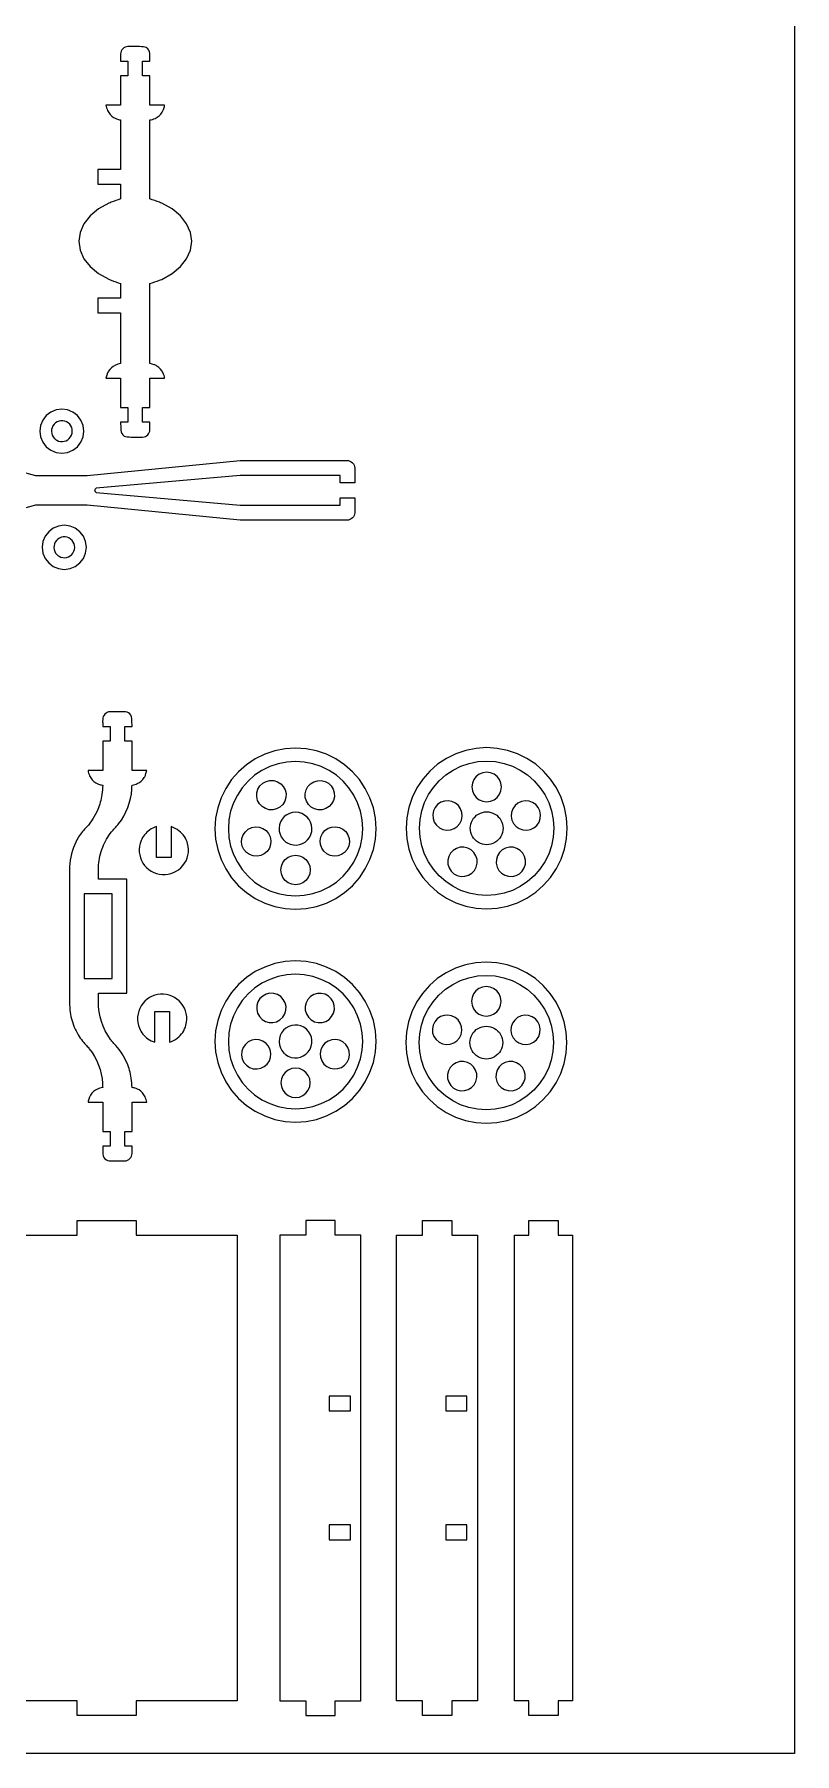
# Model space of a CAD drawing. Extents: x -337 to 591, y -404 to 887.
# Drawn here: x 280 to 591, y -404 to 299 of the extents above; entities that cross this region are included whole.
import ezdxf

# ---------------------------------------------------------------- set-up
doc = ezdxf.new("R2010")
doc.units = 0
doc.header["$MEASUREMENT"] = 0
doc.layers.get('0').update_dxf_attribs({"linetype": 'CONTINUOUS'})
doc.layers.add('ENGRAVE', color=1, linetype='CONTINUOUS')
doc.layers.add('LAYER_1', color=18, linetype='CONTINUOUS')

msp = doc.modelspace()

# ---------------------------------------------------------------- linework, layer by layer
msp.add_lwpolyline([(-337.17, -403.68), (-337.17, 886.75), (591.17, 886.75), (591.17, -403.68)], close=True)
at = {"layer": 'ENGRAVE'}
for points in [[(373.2, -49.22), (376.43, -50.81), (379.83, -51.97), (383.36, -52.67), (386.95, -52.9), (390.54, -52.67), (394.07, -51.97), (397.47, -50.81), (400.7, -49.22), (403.69, -47.22), (406.39, -44.85), (408.76, -42.15), (410.76, -39.16), (412.35, -35.93), (413.51, -32.52), (414.21, -29), (414.45, -25.41), (414.21, -21.82), (413.51, -18.29), (412.35, -14.89), (410.76, -11.66), (408.76, -8.67), (406.39, -5.96), (403.69, -3.59), (400.7, -1.59), (397.47, 0), (394.07, 1.15), (390.54, 1.85), (386.95, 2.09), (383.36, 1.85), (379.83, 1.15), (376.43, 0), (373.2, -1.59), (370.21, -3.59), (367.51, -5.96), (365.14, -8.67), (363.14, -11.66), (361.55, -14.89), (360.39, -18.29), (359.69, -21.82), (359.45, -25.41), (359.69, -29), (360.39, -32.52), (361.55, -35.93), (363.14, -39.16), (365.14, -42.15), (367.51, -44.85), (370.21, -47.22)], [(448.42, -47.06), (445.71, -44.69), (443.34, -41.99), (441.34, -39), (439.75, -35.77), (438.6, -32.37), (437.89, -28.84), (437.66, -25.25), (437.89, -21.66), (438.6, -18.13), (439.75, -14.73), (441.34, -11.5), (443.34, -8.51), (445.71, -5.81), (448.42, -3.44), (451.41, -1.44), (454.63, 0.15), (458.04, 1.31), (461.57, 2.01), (465.15, 2.25), (468.74, 2.01), (472.27, 1.31), (475.68, 0.15), (478.9, -1.44), (481.89, -3.44), (484.6, -5.81), (486.97, -8.51), (488.97, -11.5), (490.56, -14.73), (491.71, -18.13), (492.42, -21.66), (492.65, -25.25), (492.42, -28.84), (491.71, -32.37), (490.56, -35.77), (488.97, -39), (486.97, -41.99), (484.6, -44.69), (481.89, -47.06), (478.9, -49.06), (475.68, -50.65), (472.27, -51.81), (468.74, -52.51), (465.15, -52.75), (461.57, -52.51), (458.04, -51.81), (454.63, -50.65), (451.41, -49.06)], [(370.21, -134.25), (373.2, -136.25), (376.43, -137.84), (379.83, -138.99), (383.36, -139.7), (386.95, -139.93), (390.54, -139.7), (394.07, -138.99), (397.47, -137.84), (400.7, -136.25), (403.69, -134.25), (406.39, -131.88), (408.76, -129.17), (410.76, -126.18), (412.35, -122.96), (413.51, -119.55), (414.21, -116.02), (414.45, -112.44), (414.21, -108.85), (413.51, -105.32), (412.35, -101.91), (410.76, -98.69), (408.76, -95.7), (406.39, -92.99), (403.69, -90.62), (400.7, -88.62), (397.47, -87.03), (394.07, -85.88), (390.54, -85.17), (386.95, -84.94), (383.36, -85.17), (379.83, -85.88), (376.43, -87.03), (373.2, -88.62), (370.21, -90.62), (367.51, -92.99), (365.14, -95.7), (363.14, -98.69), (361.55, -101.91), (360.39, -105.32), (359.69, -108.85), (359.45, -112.44), (359.69, -116.02), (360.39, -119.55), (361.55, -122.96), (363.14, -126.18), (365.14, -129.17), (367.51, -131.88)], [(451.27, -136.72), (448.28, -134.72), (445.57, -132.35), (443.2, -129.65), (441.2, -126.66), (439.61, -123.43), (438.45, -120.03), (437.75, -116.5), (437.52, -112.91), (437.75, -109.32), (438.45, -105.79), (439.61, -102.39), (441.2, -99.16), (443.2, -96.17), (445.57, -93.47), (448.28, -91.09), (451.27, -89.1), (454.49, -87.51), (457.9, -86.35), (461.42, -85.65), (465.01, -85.41), (468.6, -85.65), (472.13, -86.35), (475.54, -87.51), (478.76, -89.1), (481.75, -91.09), (484.46, -93.47), (486.83, -96.17), (488.83, -99.16), (490.42, -102.39), (491.57, -105.79), (492.27, -109.32), (492.51, -112.91), (492.27, -116.5), (491.57, -120.03), (490.42, -123.43), (488.83, -126.66), (486.83, -129.65), (484.46, -132.35), (481.75, -134.72), (478.76, -136.72), (475.54, -138.31), (472.13, -139.47), (468.6, -140.17), (465.01, -140.41), (461.42, -140.17), (457.9, -139.47), (454.49, -138.31)]]:
    msp.add_lwpolyline(points, close=True, dxfattribs=at)
at = {"layer": 'LAYER_1'}
for points in [[(327.38, 140.77), (324.38, 140.77), (324.38, 146.77), (327.38, 146.77), (327.38, 158.77), (333.38, 158.77, 0.065228), (332.73, 160.94, 0.148337), (330.25, 163.79, 0.0567), (329.07, 164.35, 0.042505), (327.38, 164.77), (327.38, 197.49, -0.003944), (331.24, 198.87, 0.023671), (332.19, 199.25), (336.4, 201.59), (339.84, 204.44), (342.4, 207.67), (343.98, 211.17), (344.51, 214.81), (343.98, 218.45), (342.4, 221.95), (339.84, 225.19), (336.4, 228.03), (332.19, 230.37, 0.023671), (331.24, 230.76, -0.003944), (327.38, 232.13), (327.38, 264.43, 0.065228), (329.55, 265.08, 0.148337), (332.39, 267.56, 0.0567), (332.96, 268.74, 0.042505), (333.38, 270.43), (327.38, 270.43), (327.38, 282.43), (324.38, 282.43), (324.38, 288.43), (327.38, 288.43, 0.006529), (327.34, 291.58, 0.260864), (325.88, 294.03, 0.118127), (324.75, 294.36, 0.021662), (318.39, 294.43, 0.190424), (316.29, 293.52, 0.190352), (315.39, 291.43, 0.012268), (315.38, 289.93, -0.004089), (315.39, 288.43), (318.39, 288.43), (318.39, 282.43), (315.39, 282.43), (315.39, 270.43), (309.39, 270.43, 0.065228), (310.04, 268.26, 0.148337), (312.52, 265.42, 0.0567), (313.7, 264.86, 0.042505), (315.39, 264.43), (315.39, 244.13), (306.05, 244.13), (306.05, 238.13), (315.39, 238.13), (315.39, 232.13, -0.00393), (311.53, 230.75, 0.023583), (310.58, 230.37), (306.37, 228.02), (302.92, 225.18), (300.36, 221.94), (298.79, 218.45), (298.26, 214.81), (298.79, 211.18), (300.36, 207.68), (302.92, 204.45), (306.37, 201.61), (310.58, 199.26, 0.023583), (311.53, 198.87, -0.00393), (315.39, 197.49), (315.39, 191.49), (306.05, 191.49), (306.05, 185.49), (315.39, 185.49), (315.39, 164.77, 0.065228), (313.22, 164.12, 0.148337), (310.38, 161.64, 0.0567), (309.81, 160.46, 0.042505), (309.39, 158.77), (315.39, 158.77), (315.39, 146.77), (318.39, 146.77), (318.39, 140.77), (315.39, 140.77, 0.006529), (315.43, 137.63, 0.260864), (316.89, 135.18, 0.118127), (318.02, 134.84, 0.021662), (324.38, 134.77, 0.190424), (326.47, 135.68, 0.190352), (327.38, 137.77, 0.012268), (327.39, 139.27, -0.004089)], [(289.22, 133.47, 0.936602), (293.94, 140.53, 0.936602), (288.34, 134.14, 0.032737), (288.76, 133.78, 0.032737)], [(290.2, 85.97, 0.936602), (294.92, 93.03, 0.936602), (289.32, 86.65, 0.032737), (289.74, 86.28, 0.032737)], [(320.04, -155.27), (317.04, -155.27), (317.04, -149.27), (320.04, -149.27), (320.04, -137.27), (326.04, -137.27, 0.065228), (325.38, -135.1, 0.148337), (322.9, -132.26, 0.0567), (321.72, -131.69, 0.042505), (320.04, -131.27, 0.026399), (319.69, -127.38, 0.064422), (318, -121.3, 0.082666), (313.47, -114.13, 0.005773), (312.33, -112.89, -0.027956), (311.26, -111.6, -0.16647), (306.31, -96.17, -0.005228), (306.36, -94.44, 0.010117), (306.39, -92.72), (317.98, -92.72), (317.98, -46.09), (306.39, -46.09, 0.009072), (306.33, -42.75, -0.037192), (306.46, -39.42, -0.074367), (308.41, -32.13, -0.077224), (312.29, -25.99, -0.012509), (313.44, -24.73, 0.02617), (314.56, -23.45, 0.149562), (319.97, -9.32, 0.012372), (320.01, -8.47, -0.004124), (320.04, -7.61, 0.065228), (322.2, -6.96, 0.148337), (325.05, -4.48, 0.0567), (325.61, -3.3, 0.042505), (326.04, -1.61), (320.04, -1.61), (320.04, 10.39), (317.04, 10.39), (317.04, 16.39), (320.04, 16.39, 0.006529), (320, 19.53, 0.260864), (318.54, 21.98, 0.118127), (317.4, 22.32, 0.021662), (311.04, 22.39, 0.190424), (308.95, 21.48, 0.190352), (308.04, 19.39, 0.012268), (308.03, 17.89, -0.004089), (308.04, 16.39), (311.04, 16.39), (311.04, 10.39), (308.04, 10.39), (308.04, -1.61), (302.04, -1.61, 0.065228), (302.7, -3.78, 0.148337), (305.18, -6.62, 0.0567), (306.36, -7.19, 0.042505), (308.04, -7.61, -0.026399), (307.7, -11.5, -0.064422), (306.01, -17.58, -0.082666), (301.47, -24.75, -0.018345), (300.88, -25.37, 0.022041), (300.29, -25.99, 0.061507), (297.17, -30.65, 0.107635), (294.47, -41.02, 0.01196), (294.46, -41.84, -0.002886), (294.46, -42.66, 0.000825), (294.42, -69.44, 0.000825), (294.46, -96.22, 0.033004), (294.76, -100.5, 0.075197), (296.78, -107.37, 0.033003), (298.44, -110.4, 0.036703), (300.29, -112.89, 0.013791), (301.45, -114.15, -0.026597), (302.57, -115.44, -0.149562), (307.98, -129.56, -0.012372), (308.02, -130.42, 0.004124), (308.04, -131.27, 0.065228), (305.87, -131.92, 0.148337), (303.03, -134.4, 0.0567), (302.47, -135.58, 0.042505), (302.04, -137.27), (308.04, -137.27), (308.04, -149.27), (311.04, -149.27), (311.04, -155.27), (308.04, -155.27, 0.006529), (308.08, -158.41, 0.260864), (309.54, -160.87, 0.118127), (310.68, -161.2, 0.021662), (317.04, -161.27, 0.190424), (319.13, -160.36, 0.190352), (320.04, -158.27, 0.012268), (320.05, -156.77, -0.004089)], [(383.59, -31.23, 0.967799), (390.68, -19.82, 0.967799), (382.86, -30.74, 0.016364), (383.22, -31, 0.016364)], [(336.06, -24.55), (336.06, -37.13), (330.06, -37.13), (330.06, -24.54, 0.069827), (327.23, -25.97, 0.143963), (323.74, -30.28, 0.513852), (332.4, -44.2, 0.513741), (342.79, -31.53, 0.165644), (339.25, -26.25, 0.081484)], [(329.37, -112.76), (329.37, -100.17), (335.37, -100.17), (335.37, -112.76, 0.081484), (338.57, -111.06, 0.165644), (342.11, -105.78, 0.513741), (331.71, -93.1, 0.513852), (323.06, -107.03, 0.143963), (326.54, -111.34, 0.069827)], [(382.86, -117.77, 0.967799), (391.38, -107.38, 0.967799), (382.2, -117.19, 0.016364), (382.52, -117.49, 0.016364)]]:
    msp.add_lwpolyline(points, format="xyb", close=True, dxfattribs=at)
for points in [[(286.84, 129.34), (289.01, 128.44), (291.35, 128.13), (293.68, 128.44), (295.86, 129.34), (297.73, 130.77), (299.16, 132.64), (300.06, 134.82), (300.37, 137.15), (300.06, 139.49), (299.16, 141.66), (297.73, 143.53), (295.86, 144.97), (293.68, 145.87), (291.35, 146.18), (289.01, 145.87), (286.84, 144.97), (284.97, 143.53), (283.53, 141.66), (282.63, 139.49), (282.32, 137.15), (282.63, 134.82), (283.53, 132.64), (284.97, 130.77)], [(287.82, 81.84), (289.99, 80.94), (292.33, 80.63), (294.67, 80.94), (296.84, 81.84), (298.71, 83.27), (300.14, 85.14), (301.05, 87.32), (301.35, 89.66), (301.05, 91.99), (300.14, 94.17), (298.71, 96.04), (296.84, 97.47), (294.67, 98.37), (292.33, 98.68), (289.99, 98.37), (287.82, 97.47), (285.95, 96.04), (284.52, 94.17), (283.61, 91.99), (283.31, 89.66), (283.61, 87.32), (284.52, 85.14), (285.95, 83.27)], [(370.47, -53.96), (374.33, -55.87), (378.42, -57.25), (382.65, -58.09), (386.95, -58.38), (391.25, -58.09), (395.48, -57.25), (399.57, -55.87), (403.43, -53.96), (407.02, -51.56), (410.26, -48.72), (413.11, -45.48), (415.5, -41.89), (417.41, -38.02), (418.8, -33.94), (419.64, -29.71), (419.92, -25.41), (419.64, -21.1), (418.8, -16.87), (417.41, -12.79), (415.5, -8.92), (413.11, -5.34), (410.26, -2.1), (407.02, 0.75), (403.43, 3.14), (399.57, 5.05), (395.48, 6.44), (391.25, 7.28), (386.95, 7.56), (382.65, 7.28), (378.42, 6.44), (374.33, 5.05), (370.47, 3.14), (366.88, 0.75), (363.64, -2.1), (360.79, -5.34), (358.4, -8.92), (356.49, -12.79), (355.11, -16.87), (354.26, -21.1), (353.98, -25.41), (354.26, -29.71), (355.11, -33.94), (356.49, -38.02), (358.4, -41.89), (360.79, -45.48), (363.64, -48.72), (366.88, -51.56)], [(448.67, -53.8), (452.54, -55.71), (456.62, -57.1), (460.85, -57.94), (465.15, -58.22), (469.46, -57.94), (473.69, -57.1), (477.77, -55.71), (481.64, -53.8), (485.22, -51.41), (488.47, -48.56), (491.31, -45.32), (493.71, -41.73), (495.61, -37.87), (497, -33.78), (497.84, -29.55), (498.12, -25.25), (497.84, -20.95), (497, -16.72), (495.61, -12.63), (493.71, -8.77), (491.31, -5.18), (488.47, -1.94), (485.22, 0.91), (481.64, 3.3), (477.77, 5.21), (473.69, 6.6), (469.46, 7.44), (465.15, 7.72), (460.85, 7.44), (456.62, 6.6), (452.54, 5.21), (448.67, 3.3), (445.08, 0.91), (441.84, -1.94), (439, -5.18), (436.6, -8.77), (434.7, -12.63), (433.31, -16.72), (432.47, -20.95), (432.19, -25.25), (432.47, -29.55), (433.31, -33.78), (434.7, -37.87), (436.6, -41.73), (439, -45.32), (441.84, -48.56), (445.08, -51.41)], [(372.19, -15.22), (371.44, -13.84), (371.08, -12.31), (371.13, -10.74), (371.58, -9.23), (372.4, -7.9), (373.55, -6.82), (374.93, -6.08), (376.46, -5.72), (378.03, -5.76), (379.53, -6.21), (380.87, -7.04), (381.94, -8.18), (382.69, -9.56), (383.05, -11.09), (383, -12.66), (382.55, -14.17), (381.73, -15.5), (380.58, -16.58), (379.2, -17.32), (377.67, -17.69), (376.1, -17.64), (374.6, -17.19), (373.26, -16.36)], [(392.19, -15.51), (391.37, -14.17), (390.92, -12.67), (390.88, -11.1), (391.24, -9.57), (391.99, -8.19), (393.07, -7.05), (394.4, -6.23), (395.91, -5.78), (397.48, -5.73), (399.01, -6.1), (400.39, -6.84), (401.53, -7.92), (402.35, -9.26), (402.8, -10.77), (402.84, -12.34), (402.48, -13.86), (401.73, -15.24), (400.65, -16.39), (399.32, -17.21), (397.81, -17.66), (396.24, -17.7), (394.71, -17.34), (393.33, -16.59)], [(463.6, -14.16), (465.15, -14.37), (466.71, -14.16), (468.16, -13.56), (469.41, -12.6), (470.36, -11.36), (470.97, -9.91), (471.17, -8.35), (470.97, -6.79), (470.36, -5.34), (469.41, -4.1), (468.16, -3.14), (466.71, -2.54), (465.15, -2.33), (463.6, -2.54), (462.15, -3.14), (460.9, -4.1), (459.95, -5.34), (459.34, -6.79), (459.14, -8.35), (459.34, -9.91), (459.95, -11.36), (460.9, -12.6), (462.15, -13.56)], [(447.22, -25.72), (448.77, -26.01), (450.33, -25.89), (451.81, -25.36), (453.11, -24.48), (454.13, -23.28), (454.81, -21.87), (455.1, -20.32), (454.98, -18.76), (454.46, -17.28), (453.57, -15.98), (452.38, -14.96), (450.96, -14.28), (449.42, -13.99), (447.85, -14.11), (446.37, -14.63), (445.07, -15.52), (444.05, -16.71), (443.37, -18.13), (443.08, -19.67), (443.2, -21.24), (443.73, -22.72), (444.61, -24.02), (445.81, -25.04)], [(479.98, -25.91), (481.54, -26.04), (483.09, -25.75), (484.5, -25.07), (485.7, -24.05), (486.59, -22.76), (487.11, -21.28), (487.24, -19.71), (486.95, -18.17), (486.27, -16.75), (485.25, -15.56), (483.96, -14.67), (482.48, -14.14), (480.91, -14.02), (479.37, -14.31), (477.95, -14.98), (476.76, -16), (475.87, -17.3), (475.34, -18.78), (475.22, -20.34), (475.51, -21.89), (476.18, -23.3), (477.2, -24.5), (478.5, -25.39)], [(461.79, -31.07), (461.06, -30.58), (460.4, -30), (459.82, -29.34), (459.33, -28.61), (458.95, -27.82), (458.66, -26.99), (458.49, -26.13), (458.43, -25.25), (458.49, -24.37), (458.66, -23.51), (458.95, -22.68), (459.33, -21.89), (459.82, -21.16), (460.4, -20.5), (461.06, -19.92), (461.79, -19.43), (462.58, -19.04), (463.42, -18.76), (464.28, -18.59), (465.15, -18.53), (466.03, -18.59), (466.89, -18.76), (467.73, -19.04), (468.51, -19.43), (469.25, -19.92), (469.91, -20.5), (470.49, -21.16), (470.97, -21.89), (471.36, -22.68), (471.65, -23.51), (471.82, -24.37), (471.88, -25.25), (471.82, -26.13), (471.65, -26.99), (471.36, -27.82), (470.97, -28.61), (470.49, -29.34), (469.91, -30), (469.25, -30.58), (468.51, -31.07), (467.73, -31.46), (466.89, -31.74), (466.03, -31.91), (465.15, -31.97), (464.28, -31.91), (463.42, -31.74), (462.58, -31.46)], [(365.85, -33.94), (365.17, -32.53), (364.88, -30.98), (365, -29.42), (365.52, -27.94), (366.41, -26.64), (367.6, -25.62), (369.02, -24.94), (370.56, -24.65), (372.13, -24.77), (373.61, -25.29), (374.9, -26.18), (375.93, -27.37), (376.6, -28.79), (376.89, -30.33), (376.77, -31.9), (376.25, -33.38), (375.36, -34.68), (374.17, -35.7), (372.76, -36.38), (371.21, -36.66), (369.65, -36.54), (368.16, -36.02), (366.87, -35.14)], [(398.55, -34.66), (397.66, -33.36), (397.14, -31.88), (397.02, -30.32), (397.3, -28.77), (397.98, -27.35), (399, -26.16), (400.29, -25.27), (401.77, -24.75), (403.34, -24.62), (404.88, -24.91), (406.3, -25.58), (407.49, -26.6), (408.38, -27.9), (408.91, -29.38), (409.03, -30.94), (408.75, -32.49), (408.07, -33.91), (407.05, -35.1), (405.75, -35.99), (404.27, -36.51), (402.71, -36.64), (401.16, -36.35), (399.75, -35.68)], [(453.13, -44.58), (454.66, -44.94), (456.23, -44.9), (457.73, -44.44), (459.07, -43.62), (460.15, -42.48), (460.89, -41.09), (461.25, -39.57), (461.21, -38), (460.76, -36.49), (459.93, -35.16), (458.79, -34.08), (457.4, -33.33), (455.88, -32.97), (454.31, -33.02), (452.8, -33.47), (451.47, -34.3), (450.39, -35.44), (449.65, -36.82), (449.28, -38.35), (449.33, -39.92), (449.78, -41.42), (450.61, -42.76), (451.75, -43.84)], [(472.61, -44.43), (474.11, -44.88), (475.68, -44.92), (477.21, -44.56), (478.59, -43.81), (479.73, -42.73), (480.56, -41.4), (481, -39.89), (481.05, -38.32), (480.68, -36.79), (479.94, -35.41), (478.86, -34.27), (477.52, -33.45), (476.02, -33), (474.45, -32.96), (472.92, -33.32), (471.54, -34.07), (470.4, -35.15), (469.57, -36.48), (469.12, -37.99), (469.08, -39.56), (469.44, -41.09), (470.19, -42.47), (471.27, -43.61)], [(382.7, -46.56), (381.74, -45.32), (381.14, -43.86), (380.93, -42.31), (381.14, -40.75), (381.74, -39.3), (382.7, -38.05), (383.94, -37.1), (385.39, -36.5), (386.95, -36.29), (388.51, -36.5), (389.96, -37.1), (391.2, -38.05), (392.16, -39.3), (392.76, -40.75), (392.97, -42.31), (392.76, -43.86), (392.16, -45.32), (391.2, -46.56), (389.96, -47.52), (388.51, -48.12), (386.95, -48.32), (385.39, -48.12), (383.94, -47.52)], [(300.48, -86.7), (311.96, -86.7), (311.96, -52.11), (300.48, -52.11)], [(370.47, -140.99), (374.33, -142.89), (378.42, -144.28), (382.65, -145.12), (386.95, -145.4), (391.25, -145.12), (395.48, -144.28), (399.57, -142.89), (403.43, -140.99), (407.02, -138.59), (410.26, -135.75), (413.11, -132.51), (415.5, -128.92), (417.41, -125.05), (418.8, -120.97), (419.64, -116.74), (419.92, -112.44), (419.64, -108.13), (418.8, -103.9), (417.41, -99.82), (415.5, -95.95), (413.11, -92.37), (410.26, -89.12), (407.02, -86.28), (403.43, -83.88), (399.57, -81.98), (395.48, -80.59), (391.25, -79.75), (386.95, -79.47), (382.65, -79.75), (378.42, -80.59), (374.33, -81.98), (370.47, -83.88), (366.88, -86.28), (363.64, -89.12), (360.79, -92.37), (358.4, -95.95), (356.49, -99.82), (355.11, -103.9), (354.26, -108.13), (353.98, -112.44), (354.26, -116.74), (355.11, -120.97), (356.49, -125.05), (358.4, -128.92), (360.79, -132.51), (363.64, -135.75), (366.88, -138.59)], [(452.4, -143.37), (456.48, -144.75), (460.71, -145.6), (465.01, -145.88), (469.32, -145.6), (473.55, -144.75), (477.63, -143.37), (481.5, -141.46), (485.08, -139.06), (488.33, -136.22), (491.17, -132.98), (493.57, -129.39), (495.47, -125.53), (496.86, -121.44), (497.7, -117.21), (497.98, -112.91), (497.7, -108.61), (496.86, -104.38), (495.47, -100.29), (493.57, -96.42), (491.17, -92.84), (488.33, -89.6), (485.08, -86.75), (481.5, -84.36), (477.63, -82.45), (473.55, -81.06), (469.32, -80.22), (465.01, -79.94), (460.71, -80.22), (456.48, -81.06), (452.4, -82.45), (448.53, -84.36), (444.94, -86.75), (441.7, -89.6), (438.86, -92.84), (436.46, -96.42), (434.55, -100.29), (433.17, -104.38), (432.33, -108.61), (432.05, -112.91), (432.33, -117.21), (433.17, -121.44), (434.55, -125.53), (436.46, -129.39), (438.86, -132.98), (441.7, -136.22), (444.94, -139.06), (448.53, -141.46)], [(463.46, -101.82), (465.01, -102.02), (466.57, -101.82), (468.02, -101.22), (469.27, -100.26), (470.22, -99.02), (470.82, -97.57), (471.03, -96.01), (470.82, -94.45), (470.22, -93), (469.27, -91.75), (468.02, -90.8), (466.57, -90.2), (465.01, -89.99), (463.46, -90.2), (462.01, -90.8), (460.76, -91.75), (459.8, -93), (459.2, -94.45), (459, -96.01), (459.2, -97.57), (459.8, -99.02), (460.76, -100.26), (462.01, -101.22)], [(374.6, -104.21), (376.1, -104.67), (377.67, -104.71), (379.2, -104.35), (380.58, -103.61), (381.73, -102.53), (382.55, -101.19), (383, -99.69), (383.05, -98.12), (382.69, -96.59), (381.94, -95.21), (380.87, -94.07), (379.53, -93.24), (378.03, -92.79), (376.46, -92.74), (374.93, -93.1), (373.55, -93.85), (372.4, -94.93), (371.58, -96.26), (371.13, -97.77), (371.08, -99.34), (371.44, -100.86), (372.19, -102.25), (373.26, -103.39)], [(394.71, -104.37), (396.24, -104.73), (397.81, -104.69), (399.32, -104.24), (400.65, -103.41), (401.73, -102.27), (402.48, -100.89), (402.84, -99.36), (402.8, -97.79), (402.35, -96.29), (401.53, -94.95), (400.39, -93.87), (399.01, -93.13), (397.48, -92.76), (395.91, -92.81), (394.4, -93.25), (393.07, -94.08), (391.99, -95.22), (391.24, -96.6), (390.88, -98.13), (390.92, -99.7), (391.37, -101.2), (392.19, -102.54), (393.33, -103.62)], [(447.08, -113.38), (448.62, -113.67), (450.19, -113.54), (451.67, -113.02), (452.97, -112.14), (453.99, -110.94), (454.67, -109.53), (454.96, -107.98), (454.84, -106.42), (454.31, -104.94), (453.43, -103.64), (452.23, -102.62), (450.82, -101.94), (449.27, -101.65), (447.71, -101.77), (446.23, -102.29), (444.93, -103.18), (443.91, -104.37), (443.23, -105.79), (442.94, -107.33), (443.06, -108.9), (443.58, -110.38), (444.47, -111.68), (445.66, -112.7)], [(479.84, -113.57), (481.4, -113.69), (482.95, -113.41), (484.36, -112.73), (485.56, -111.71), (486.45, -110.42), (486.97, -108.94), (487.09, -107.37), (486.81, -105.83), (486.13, -104.41), (485.11, -103.22), (483.82, -102.33), (482.34, -101.8), (480.77, -101.68), (479.23, -101.96), (477.81, -102.64), (476.62, -103.66), (475.73, -104.96), (475.2, -106.44), (475.08, -108), (475.37, -109.55), (476.04, -110.96), (477.06, -112.16), (478.36, -113.05)], [(368.16, -123.05), (369.65, -123.57), (371.21, -123.69), (372.76, -123.4), (374.17, -122.73), (375.36, -121.7), (376.25, -120.41), (376.77, -118.93), (376.89, -117.36), (376.6, -115.82), (375.93, -114.4), (374.9, -113.21), (373.61, -112.32), (372.13, -111.8), (370.56, -111.68), (369.02, -111.97), (367.6, -112.65), (366.41, -113.67), (365.52, -114.96), (365, -116.45), (364.88, -118.01), (365.17, -119.55), (365.85, -120.97), (366.87, -122.16)], [(401.16, -123.38), (402.71, -123.67), (404.27, -123.54), (405.75, -123.02), (407.05, -122.13), (408.07, -120.93), (408.75, -119.52), (409.03, -117.97), (408.91, -116.41), (408.38, -114.93), (407.49, -113.63), (406.3, -112.61), (404.88, -111.94), (403.34, -111.65), (401.77, -111.77), (400.29, -112.3), (399, -113.19), (397.98, -114.38), (397.3, -115.8), (397.02, -117.34), (397.14, -118.91), (397.66, -120.39), (398.55, -121.68), (399.75, -122.7)], [(461.65, -118.73), (460.92, -118.24), (460.26, -117.66), (459.68, -117), (459.19, -116.27), (458.81, -115.48), (458.52, -114.65), (458.35, -113.79), (458.29, -112.91), (458.35, -112.03), (458.52, -111.17), (458.81, -110.34), (459.19, -109.55), (459.68, -108.82), (460.26, -108.16), (460.92, -107.58), (461.65, -107.09), (462.44, -106.7), (463.27, -106.42), (464.14, -106.25), (465.01, -106.19), (465.89, -106.25), (466.75, -106.42), (467.59, -106.7), (468.37, -107.09), (469.1, -107.58), (469.77, -108.16), (470.35, -108.82), (470.83, -109.55), (471.22, -110.34), (471.51, -111.17), (471.68, -112.03), (471.73, -112.91), (471.68, -113.79), (471.51, -114.65), (471.22, -115.48), (470.83, -116.27), (470.35, -117), (469.77, -117.66), (469.1, -118.24), (468.37, -118.73), (467.59, -119.12), (466.75, -119.4), (465.89, -119.57), (465.01, -119.63), (464.14, -119.57), (463.27, -119.4), (462.44, -119.12)], [(385.39, -135.15), (386.95, -135.35), (388.51, -135.15), (389.96, -134.55), (391.2, -133.59), (392.16, -132.34), (392.76, -130.89), (392.97, -129.34), (392.76, -127.78), (392.16, -126.33), (391.2, -125.08), (389.96, -124.13), (388.51, -123.52), (386.95, -123.32), (385.39, -123.52), (383.94, -124.13), (382.7, -125.08), (381.74, -126.33), (381.14, -127.78), (380.93, -129.34), (381.14, -130.89), (381.74, -132.34), (382.7, -133.59), (383.94, -134.55)], [(452.99, -132.24), (454.52, -132.6), (456.09, -132.55), (457.59, -132.1), (458.93, -131.28), (460.01, -130.14), (460.75, -128.75), (461.11, -127.22), (461.07, -125.65), (460.61, -124.15), (459.79, -122.81), (458.65, -121.74), (457.26, -120.99), (455.74, -120.63), (454.17, -120.68), (452.66, -121.13), (451.33, -121.95), (450.25, -123.1), (449.5, -124.48), (449.14, -126.01), (449.19, -127.58), (449.64, -129.08), (450.47, -130.42), (451.61, -131.5)], [(472.47, -132.09), (473.97, -132.54), (475.54, -132.58), (477.07, -132.22), (478.45, -131.47), (479.59, -130.39), (480.42, -129.06), (480.86, -127.55), (480.91, -125.98), (480.54, -124.45), (479.8, -123.07), (478.72, -121.93), (477.38, -121.11), (475.88, -120.66), (474.31, -120.61), (472.78, -120.98), (471.4, -121.73), (470.26, -122.8), (469.43, -124.14), (468.98, -125.65), (468.94, -127.22), (469.3, -128.74), (470.05, -130.13), (471.13, -131.27)], [(256.17, -382.08), (256.17, -191.63), (297.61, -191.63), (297.61, -185.62), (321.67, -185.62), (321.67, -191.63), (363.1, -191.63), (363.1, -382.08), (321.67, -382.08), (321.67, -388.1), (297.61, -388.1), (297.61, -382.08)], [(403.14, -388.1), (403.14, -382.08), (413.69, -382.08), (413.69, -191.63), (403.14, -191.63), (403.14, -185.62), (391.11, -185.62), (391.11, -191.63), (380.56, -191.63), (380.56, -382.08), (391.11, -382.08), (391.11, -388.1)], [(438.84, -388.1), (438.84, -382.08), (428.28, -382.08), (428.28, -191.63), (438.84, -191.63), (438.84, -185.62), (450.87, -185.62), (450.87, -191.63), (461.42, -191.63), (461.42, -382.08), (450.87, -382.08), (450.87, -388.1)], [(476.58, -382.08), (476.58, -191.63), (482.4, -191.63), (482.4, -185.62), (494.43, -185.62), (494.43, -191.63), (500.25, -191.63), (500.25, -382.08), (494.43, -382.08), (494.43, -388.1), (482.4, -388.1), (482.4, -382.08)], [(409.38, -263.54), (409.38, -257.54), (400.71, -257.54), (400.71, -263.54)], [(457.1, -263.54), (457.1, -257.54), (448.44, -257.54), (448.44, -263.54)], [(400.71, -310.18), (400.71, -316.18), (409.38, -316.18), (409.38, -310.18)], [(457.1, -316.18), (457.1, -310.18), (448.44, -310.18), (448.44, -316.18)]]:
    msp.add_lwpolyline(points, close=True, dxfattribs=at)
msp.add_lwpolyline([(217.77, 136.27), (280.59, 118.97), (301.64, 118.97), (364.31, 125.19), (408.05, 125.19, -0.190421), (410.22, 124.25, -0.190421), (411.16, 122.08, -0.012272), (411.19, 119.02, 0.004091), (411.16, 115.96), (405.15, 115.96), (405.15, 118.97), (364.31, 118.97), (305.4, 113.78, 0.347548), (304.75, 112.95, 0.347548), (305.4, 112.12), (364.31, 106.94), (405.15, 106.94), (405.15, 109.94), (411.16, 109.94, 0.004091), (411.19, 106.88, -0.012272), (411.16, 103.82, -0.190421), (410.22, 101.65, -0.190421), (408.05, 100.71), (364.31, 100.71), (301.64, 106.94), (280.59, 106.94), (217.76, 89.63)], format="xyb", dxfattribs=at)

doc.saveas('drawing.dxf')
